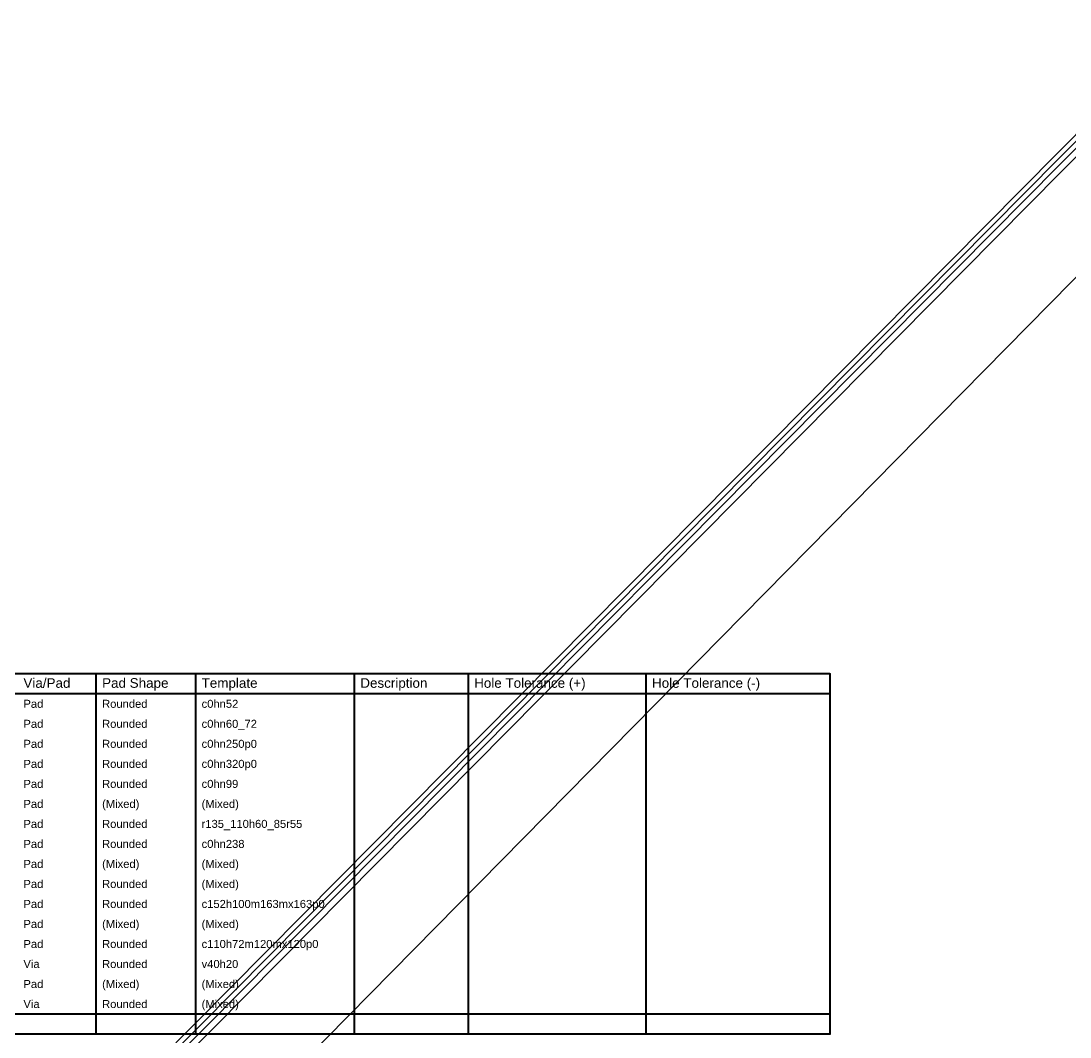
# Model space of a CAD drawing. Header units: inches. Extents: x -3 to 5259, y -3 to 5282.
# Drawn here: x 126.1 to 325.9, y 133.9 to 327.3 of the extents above; entities that cross this region are included whole.
import ezdxf

# ---------------------------------------------------------------- set-up
doc = ezdxf.new("R2010")
doc.units = ezdxf.units.IN
doc.layers.add('Drill Drawing', color=1, linetype='Continuous')
doc.layers.add('Top Solder', color=216, linetype='Continuous')
doc.styles.add('Arial', font='', dxfattribs={"height": 0.2})
doc.styles.get('Arial').set_extended_font_data('Arial')

# ---------------------------------------------------------------- blocks, each defined once
blk = doc.blocks.new('13_WQFN_HR__3_2__26')
at = {"layer": 'Top Solder'}
for p in [(-0.58, 1.81), (-0.55, -0.92), (0.75, 1.8), (1.18, -0.92)]:
    blk.add_line(p, (5227.28, 5276.7), dxfattribs=at)
blk = doc.blocks.new('SON_8_5_6__166')
at = {"layer": 'Top Solder'}
blk.add_line((0.32, 2.34), (-5201.15, 5129.38), dxfattribs=at)

msp = doc.modelspace()

# ---------------------------------------------------------------- linework, layer by layer
at = {"layer": 'Drill Drawing'}
for points in [[(-2.55, 203.07, 0.381, 0.381, 0), (280.18, 203.07, 0.381, 0.381, 0)], [(140.44, 134.49, 0.381, 0.381, 0), (140.44, 203.07, 0.381, 0.381, 0)], [(159.38, 134.49, 0.381, 0.381, 0), (159.38, 203.07, 0.381, 0.381, 0)], [(189.6, 134.49, 0.381, 0.381, 0), (189.6, 203.07, 0.381, 0.381, 0)], [(211.29, 134.49, 0.381, 0.381, 0), (211.29, 203.07, 0.381, 0.381, 0)], [(245.16, 134.49, 0.381, 0.381, 0), (245.16, 203.07, 0.381, 0.381, 0)], [(280.18, 134.49, 0.381, 0.381, 0), (280.18, 203.07, 0.381, 0.381, 0)], [(-2.55, 199.26, 0.381, 0.381, 0), (280.18, 199.26, 0.381, 0.381, 0)], [(-2.55, 138.3, 0.381, 0.381, 0), (280.18, 138.3, 0.381, 0.381, 0)], [(-2.55, 134.49, 0.381, 0.381, 0), (280.18, 134.49, 0.381, 0.381, 0)]]:
    msp.add_lwpolyline(points, format="xyseb", dxfattribs=at)
for points in [[(140.35, 203.07, 0.191, 0.191, 1), (140.54, 203.07, 0.191, 0.191, 1)], [(159.29, 203.07, 0.191, 0.191, 1), (159.48, 203.07, 0.191, 0.191, 1)], [(189.51, 203.07, 0.191, 0.191, 1), (189.7, 203.07, 0.191, 0.191, 1)], [(211.19, 203.07, 0.191, 0.191, 1), (211.38, 203.07, 0.191, 0.191, 1)], [(245.07, 203.07, 0.191, 0.191, 1), (245.26, 203.07, 0.191, 0.191, 1)], [(280.08, 203.07, 0.191, 0.191, 1), (280.27, 203.07, 0.191, 0.191, 1)], [(280.08, 203.07, 0.191, 0.191, 1), (280.27, 203.07, 0.191, 0.191, 1)], [(280.08, 199.26, 0.191, 0.191, 1), (280.27, 199.26, 0.191, 0.191, 1)], [(280.08, 138.3, 0.191, 0.191, 1), (280.27, 138.3, 0.191, 0.191, 1)], [(140.35, 134.49, 0.191, 0.191, 1), (140.54, 134.49, 0.191, 0.191, 1)], [(159.29, 134.49, 0.191, 0.191, 1), (159.48, 134.49, 0.191, 0.191, 1)], [(189.51, 134.49, 0.191, 0.191, 1), (189.7, 134.49, 0.191, 0.191, 1)], [(211.19, 134.49, 0.191, 0.191, 1), (211.38, 134.49, 0.191, 0.191, 1)], [(245.07, 134.49, 0.191, 0.191, 1), (245.26, 134.49, 0.191, 0.191, 1)], [(280.08, 134.49, 0.191, 0.191, 1), (280.27, 134.49, 0.191, 0.191, 1)], [(280.08, 134.49, 0.191, 0.191, 1), (280.27, 134.49, 0.191, 0.191, 1)]]:
    msp.add_lwpolyline(points, format="xyseb", close=True, dxfattribs=at)

# ---------------------------------------------------------------- block references
msp.add_blockref('13_WQFN_HR__3_2__26', (31.76, 5.46))
at = {"rotation": 270}
msp.add_blockref('SON_8_5_6__166', (129.66, 81.01), dxfattribs=at)

# ---------------------------------------------------------------- texts
at = {"layer": 'Drill Drawing', "style": 'Arial'}
for s, height, p in [('Via/Pad', 1.829, (126.6, 200.41)), ('Pad Shape', 1.829, (141.58, 200.41)), ('Template', 1.829, (160.53, 200.41)), ('Description', 1.8288, (190.75, 200.41)), ('Hole Tolerance (+)', 1.8288, (212.43, 200.41)), ('Hole Tolerance (-)', 1.8288, (246.3, 200.41)), ('Pad', 1.524, (126.6, 196.6)), ('Rounded', 1.524, (141.58, 196.6)), ('c0hn52', 1.524, (160.53, 196.6)), ('Pad', 1.524, (126.6, 192.79)), ('Rounded', 1.524, (141.58, 192.79)), ('c0hn60_72', 1.524, (160.53, 192.79)), ('Pad', 1.524, (126.6, 188.98)), ('Rounded', 1.524, (141.58, 188.98)), ('c0hn250p0', 1.524, (160.53, 188.98)), ('Pad', 1.524, (126.6, 185.17)), ('Rounded', 1.524, (141.58, 185.17)), ('c0hn320p0', 1.524, (160.53, 185.17)), ('Pad', 1.524, (126.6, 181.36)), ('Rounded', 1.524, (141.58, 181.36)), ('c0hn99', 1.524, (160.53, 181.36)), ('Pad', 1.524, (126.6, 177.55)), ('(Mixed)', 1.524, (141.58, 177.55)), ('(Mixed)', 1.524, (160.53, 177.55)), ('Pad', 1.524, (126.6, 173.74)), ('Rounded', 1.524, (141.58, 173.74)), ('r135_110h60_85r55', 1.524, (160.53, 173.74)), ('Pad', 1.524, (126.6, 169.93)), ('Rounded', 1.524, (141.58, 169.93)), ('c0hn238', 1.524, (160.53, 169.93)), ('Pad', 1.524, (126.6, 166.12)), ('(Mixed)', 1.524, (141.58, 166.12)), ('(Mixed)', 1.524, (160.53, 166.12)), ('Pad', 1.524, (126.6, 162.31)), ('Rounded', 1.524, (141.58, 162.31)), ('(Mixed)', 1.524, (160.53, 162.31)), ('Pad', 1.524, (126.6, 158.5)), ('Rounded', 1.524, (141.58, 158.5)), ('c152h100m163mx163p0', 1.524, (160.53, 158.5)), ('Pad', 1.524, (126.6, 154.69)), ('(Mixed)', 1.524, (141.58, 154.69)), ('(Mixed)', 1.524, (160.53, 154.69)), ('Pad', 1.524, (126.6, 150.88)), ('Rounded', 1.524, (141.58, 150.88)), ('c110h72m120mx120p0', 1.524, (160.53, 150.88)), ('Via', 1.524, (126.6, 147.07)), ('Rounded', 1.524, (141.58, 147.07)), ('v40h20', 1.524, (160.53, 147.07)), ('Pad', 1.524, (126.6, 143.26)), ('(Mixed)', 1.524, (141.58, 143.26)), ('(Mixed)', 1.524, (160.53, 143.26)), ('Via', 1.524, (126.6, 139.45)), ('Rounded', 1.524, (141.58, 139.45)), ('(Mixed)', 1.524, (160.53, 139.45))]:
    msp.add_text(s, height=height, dxfattribs=at).set_placement(p)

doc.saveas('drawing.dxf')
